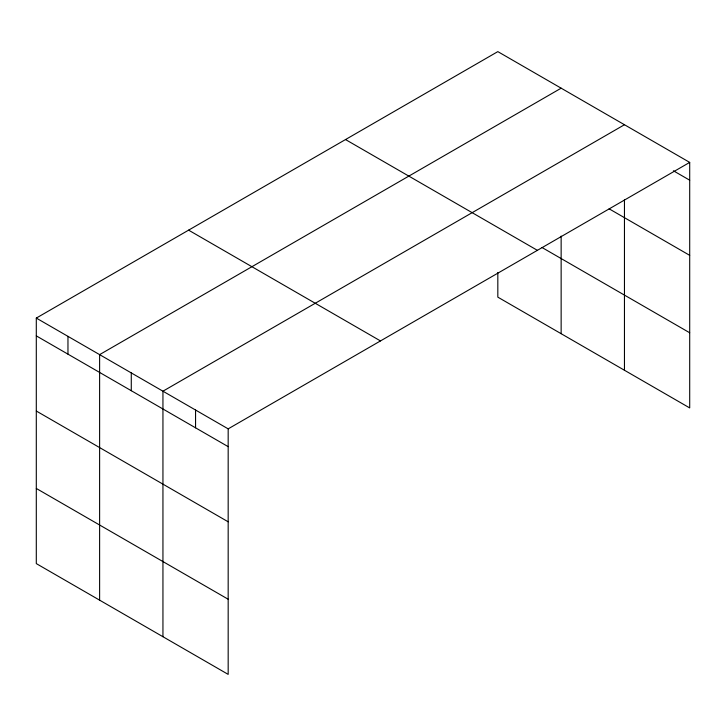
<?xml version="1.0" encoding="UTF-8"?>
<svg xmlns="http://www.w3.org/2000/svg" width="726" height="726" viewBox="0 0 726 726"><rect width="100%" height="100%" fill="white"/><g stroke="black" fill="none" stroke-linecap="round" stroke-linejoin="round"><path stroke-width="1.09" d="M36.3 318.079L228.173 428.857L228.173 674.381L36.3 563.603L36.3 318.079L497.827 51.619L689.7 162.397L689.7 407.921L497.827 297.143L497.827 272.468M561.144 88.182L99.616 354.633L99.616 600.157M624.46 124.736L162.942 391.196L162.942 636.711M228.173 428.857L689.7 162.397M673.392 170.782L689.7 180.193M609.114 208.816L689.7 255.343M541.959 247.475L689.7 332.771M345.522 139.555L537.394 250.334M188.606 230.151L380.478 340.93M36.3 335.875L228.173 446.653M36.3 411.025L228.173 521.803M36.3 488.453L228.173 599.231M624.46 199.732L624.46 370.26M561.144 236.104L561.144 333.697M195.557 410.027L195.557 427.823M131.279 372.919L131.279 390.706M67.963 336.356L67.963 354.152"/></g></svg>
